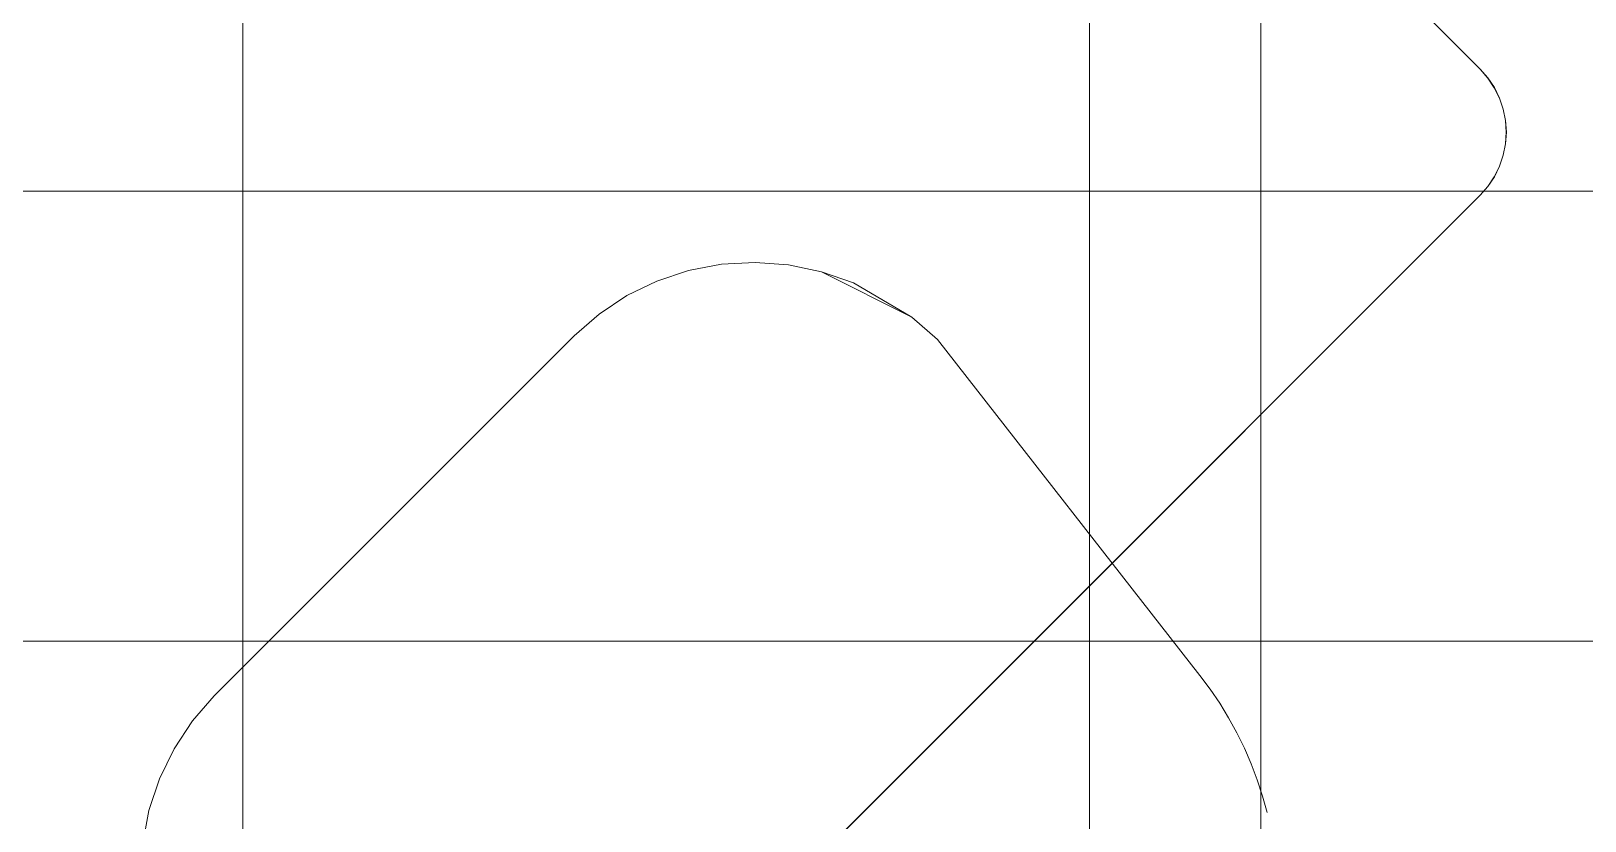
# Model space of a CAD drawing. Extents: x -566 to 72611, y -487 to 32334.
# Drawn here: x 39.91 to 62.85, y 208.35 to 220 of the extents above; entities that cross this region are included whole.
import ezdxf

# ---------------------------------------------------------------- set-up
doc = ezdxf.new("R2010")
doc.units = 0
doc.header["$LTSCALE"] = 0.5
doc.header["$MEASUREMENT"] = 0
doc.layers.add('ceilling', color=141, linetype='CONTINUOUS', lineweight=18)
doc.layers.add('floor', color=7, linetype='CONTINUOUS', lineweight=5, true_color=0xcfcfcf)
doc.layers.add('layout', color=7, linetype='CONTINUOUS', lineweight=5, true_color=0xcfcfcf)

msp = doc.modelspace()

# ---------------------------------------------------------------- hatches: boundary and pattern name
at = {"layer": 'floor'}
h = msp.add_hatch(dxfattribs=at)
h.set_pattern_fill('ANSI37', color=256, scale=100, angle=45)
h.set_pattern_definition([(90, (243.028, 267.632), (-12.5, 9e-16), []), (180, (243.028, 267.632), (-9e-16, -12.5), [])])
h.paths.add_polyline_path([(253.46925, 349.5), (154.11744, 349.5), (154.11744, 348.5), (101.14781, 348.5), (101.14781, 349.5), (0, 349.5), (0, 344.5), (36, 344.5, -0.33835703), (0, 308.66941), (0, 308.5), (0, 173.75), (253.46925, 173.75)])
h.paths.add_polyline_path([(36, 344.5), (0, 344.5), (0, 308.66941, 0.33835703)], flags=17)
h.paths.add_polyline_path([(253.46925, 173.75), (0, 173.75), (0, 173.74997), (0, 169.75), (253.46925, 169.75)])
h.paths.add_polyline_path([(253.46925, 169.75), (0, 169.75), (0, 149.21137), (36, 149.21137, -0.33835703), (0, 113.38078), (0, 113.21137), (0, 29.94998), (0, -5), (253.46925, -5)])
h.paths.add_polyline_path([(36, 149.21137), (0, 149.21137), (0, 113.38078, 0.33835703)], flags=17)
h.paths.add_polyline_path([(575.25, 169.75), (510, 169.75), (474.75, 169.75), (327.5, 169.75), (285.46925, 169.75), (285.46925, 165.75), (253.46925, 165.75), (253.46925, -5), (263.99725, -5), (263.99725, 95.99051), (287, 95.99051), (287, 97.5), (292, 97.5), (292, -5), (341.25, -5), (341.25, 13.02988), (341.25012, 15.02988), (346.24839, 15.02988, 0.36108524), (374.08728, 41.24999), (346.25012, 41.24999), (346.25012, 42.99999), (341.25, 42.99999), (341.25, 44.99999), (341.25, 97.5), (357.75, 97.5), (405.75, 97.5), (575.25, 97.5)])

# ---------------------------------------------------------------- linework, layer by layer
at = {"layer": 'ceilling'}
for p, q in [((58.06343, 349.5), (58.06343, 173.75)), ((0, 211), (533.5, 211))]:
    msp.add_line(p, q, dxfattribs=at)
at = {"layer": 'layout'}
for points in [[(39.56769, 241.17635, -69.73263), (61.30317, 219.43828, -69.72025), (61.30451, 219.43953, -69.73263)], [(61.41648, 219.30908, -69.72025), (61.30451, 219.43953, -69.73263), (61.30317, 219.43828, -69.72025)], [(61.30451, 219.43953, -69.73263), (61.41648, 219.30908, -69.72025), (61.41786, 219.31012, -69.73263)], [(61.51191, 219.16618, -69.72025), (61.41786, 219.31012, -69.73263), (61.41648, 219.30908, -69.72025)], [(61.41786, 219.31012, -69.73263), (61.51191, 219.16618, -69.72025), (61.51344, 219.16707, -69.73263)], [(61.58793, 219.01213, -69.72025), (61.51344, 219.16707, -69.73263), (61.51191, 219.16618, -69.72025)], [(61.58793, 219.01213, -69.72025), (61.64311, 218.8494, -69.72025), (61.64488, 218.84975, -69.73263)], [(61.67662, 218.68089, -69.72025), (61.64486, 218.8499, -69.73263), (61.64311, 218.8494, -69.72025)], [(61.64486, 218.8499, -69.73263), (61.67662, 218.68089, -69.72025), (61.67843, 218.68115, -69.73263)], [(61.67843, 218.68115, -69.73263), (61.68786, 218.50944, -69.72025), (61.6897, 218.50951, -69.73263)], [(61.67841, 218.3378, -69.73263), (61.68786, 218.50944, -69.72025), (61.67662, 218.33804, -69.72025)], [(61.68786, 218.50944, -69.72025), (61.67841, 218.3378, -69.73263), (61.6897, 218.50951, -69.73263)], [(61.64483, 218.16905, -69.73263), (61.67662, 218.33804, -69.72025), (61.64313, 218.16955, -69.72025)], [(61.67662, 218.33804, -69.72025), (61.64483, 218.16905, -69.73263), (61.67841, 218.3378, -69.73263)], [(61.51348, 217.8519, -69.73263), (61.58793, 218.00689, -69.72025), (61.51193, 217.85277, -69.72025)], [(61.58793, 218.00689, -69.72025), (61.51348, 217.8519, -69.73263), (61.58953, 218.00615, -69.73263)], [(61.64313, 218.16955, -69.72025), (61.58953, 218.00615, -69.73263), (61.64483, 218.16905, -69.73263)], [(61.51193, 217.85277, -69.72025), (61.41793, 217.70888, -69.73263), (61.51348, 217.8519, -69.73263)], [(40.49762, 196.77264, -69.73263), (61.30317, 217.58074, -69.72025), (40.49643, 196.774, -69.72025)], [(61.30317, 217.58074, -69.72025), (40.49762, 196.77264, -69.73263), (61.30444, 217.57947, -69.73263)], [(61.30444, 217.57947, -69.73263), (61.4165, 217.70996, -69.72025), (61.30317, 217.58074, -69.72025)], [(61.4165, 217.70996, -69.72025), (61.30444, 217.57947, -69.73263), (61.41793, 217.70888, -69.73263)], [(50.10193, 216.55979, -79.38364), (50.59679, 216.58732, -80.51045), (50.10193, 216.55979, -80.51045)], [(50.59679, 216.58732, -80.51045), (50.10193, 216.55979, -79.38364), (50.59679, 216.58732, -79.38364)], [(51.09222, 216.55001, -79.38364), (50.59679, 216.58732, -80.51045), (50.59679, 216.58732, -79.38364)], [(50.59679, 216.58732, -80.51045), (51.09222, 216.55001, -79.38364), (51.09222, 216.55001, -80.51045)], [(49.14783, 216.31296, -79.38364), (49.61616, 216.4678, -80.51045), (49.14783, 216.31296, -80.51045)], [(49.61616, 216.4678, -80.51045), (49.14783, 216.31296, -79.38364), (49.61616, 216.4678, -79.38364)], [(49.61616, 216.4678, -79.38364), (50.10193, 216.55979, -80.51045), (49.61616, 216.4678, -80.51045)], [(50.10193, 216.55979, -80.51045), (49.61616, 216.4678, -79.38364), (50.10193, 216.55979, -79.38364)], [(51.57991, 216.44833, -79.38364), (51.09222, 216.55001, -80.51045), (51.09222, 216.55001, -79.38364)], [(51.09222, 216.55001, -80.51045), (51.57991, 216.44833, -79.38364), (51.57991, 216.44833, -80.51045)], [(52.0514, 216.28418, -79.38364), (51.57991, 216.44833, -80.51045), (51.57991, 216.44833, -79.38364)], [(51.57991, 216.44833, -80.51045), (52.0514, 216.28418, -79.38364), (52.91396, 215.78052, -80.51045)], [(48.70492, 216.09793, -79.38364), (49.14783, 216.31296, -80.51045), (48.70492, 216.09793, -80.51045)], [(49.14783, 216.31296, -80.51045), (48.70492, 216.09793, -79.38364), (49.14783, 216.31296, -79.38364)], [(48.29513, 215.82625, -79.38364), (48.70492, 216.09793, -80.51045), (48.29513, 215.82625, -80.51045)], [(48.70492, 216.09793, -80.51045), (48.29513, 215.82625, -79.38364), (48.70492, 216.09793, -79.38364)], [(47.92524, 215.5028, -79.38364), (48.29513, 215.82625, -80.51045), (47.92524, 215.5028, -80.51045)], [(48.29513, 215.82625, -80.51045), (47.92524, 215.5028, -79.38364), (48.29513, 215.82625, -79.38364)], [(53.29023, 215.44969, -79.38364), (52.91396, 215.78052, -80.51045), (52.91396, 215.78052, -79.38364)], [(52.91396, 215.78052, -80.51045), (53.29023, 215.44969, -79.38364), (53.29023, 215.44969, -80.51045)], [(42.61337, 210.19093, -79.38364), (47.92524, 215.5028, -80.51045), (42.61337, 210.19093, -80.51045)], [(47.92524, 215.5028, -80.51045), (42.61337, 210.19093, -79.38364), (47.92524, 215.5028, -79.38364)], [(57.16441, 210.49332, -79.38364), (53.29023, 215.44969, -80.51045), (53.29023, 215.44969, -79.38364)], [(53.29023, 215.44969, -80.51045), (57.16441, 210.49332, -79.38364), (57.16441, 210.49332, -80.51045)], [(57.31562, 210.29045, -79.38364), (57.16441, 210.49332, -80.51045), (57.16441, 210.49332, -79.38364)], [(57.16441, 210.49332, -80.51045), (57.31562, 210.29045, -79.38364), (57.31562, 210.29045, -80.51045)], [(42.2899, 209.82102, -79.38364), (42.61337, 210.19093, -80.51045), (42.2899, 209.82102, -80.51045)], [(42.61337, 210.19093, -80.51045), (42.2899, 209.82102, -79.38364), (42.61337, 210.19093, -79.38364)], [(57.45726, 210.08096, -79.38364), (57.31562, 210.29045, -80.51045), (57.31562, 210.29045, -79.38364)], [(57.31562, 210.29045, -80.51045), (57.45726, 210.08096, -79.38364), (57.45726, 210.08096, -80.51045)], [(57.58909, 209.86528, -79.38364), (57.45726, 210.08096, -80.51045), (57.45726, 210.08096, -79.38364)], [(57.45726, 210.08096, -80.51045), (57.58909, 209.86528, -79.38364), (57.58909, 209.86528, -80.51045)], [(42.01822, 209.41123, -79.38364), (42.2899, 209.82102, -80.51045), (42.01822, 209.41123, -80.51045)], [(42.2899, 209.82102, -80.51045), (42.01822, 209.41123, -79.38364), (42.2899, 209.82102, -79.38364)], [(57.71082, 209.64381, -79.38364), (57.58909, 209.86528, -80.51045), (57.58909, 209.86528, -79.38364)], [(57.58909, 209.86528, -80.51045), (57.71082, 209.64381, -79.38364), (57.71082, 209.64381, -80.51045)], [(57.82214, 209.41712, -79.38364), (57.71082, 209.64381, -80.51045), (57.71082, 209.64381, -79.38364)], [(57.71082, 209.64381, -80.51045), (57.82214, 209.41712, -79.38364), (57.82214, 209.41712, -80.51045)], [(41.8032, 208.96834, -79.38364), (42.01822, 209.41123, -80.51045), (41.8032, 208.96834, -80.51045)], [(42.01822, 209.41123, -80.51045), (41.8032, 208.96834, -79.38364), (42.01822, 209.41123, -79.38364)], [(57.82214, 209.41712, -80.51045), (57.92283, 209.18566, -79.38364), (57.92283, 209.18566, -80.51045)], [(57.82214, 209.41712, -79.38364), (57.82214, 209.41712, -80.51045), (57.92283, 209.18566, -79.38364)], [(58.01262, 208.95004, -79.38364), (57.92283, 209.18566, -80.51045), (57.92283, 209.18566, -79.38364)], [(57.92283, 209.18566, -80.51045), (58.01262, 208.95004, -79.38364), (58.01262, 208.95004, -80.51045)], [(41.64835, 208.49998, -79.38364), (41.8032, 208.96834, -80.51045), (41.64835, 208.49998, -80.51045)], [(41.8032, 208.96834, -80.51045), (41.64835, 208.49998, -79.38364), (41.8032, 208.96834, -79.38364)], [(58.09141, 208.71066, -79.38364), (58.01262, 208.95004, -80.51045), (58.01262, 208.95004, -79.38364)], [(58.01262, 208.95004, -80.51045), (58.09141, 208.71066, -79.38364), (58.09141, 208.71066, -80.51045)], [(58.159, 208.46802, -79.38364), (58.09141, 208.71066, -80.51045), (58.09141, 208.71066, -79.38364)], [(58.09141, 208.71066, -80.51045), (58.159, 208.46802, -79.38364), (58.159, 208.46802, -80.51045)], [(41.55638, 208.01424, -79.38364), (41.64835, 208.49998, -80.51045), (41.55638, 208.01424, -80.51045)], [(41.64835, 208.49998, -80.51045), (41.55638, 208.01424, -79.38364), (41.64835, 208.49998, -79.38364)]]:
    msp.add_3dface(points, dxfattribs=at)

doc.saveas('drawing.dxf')
